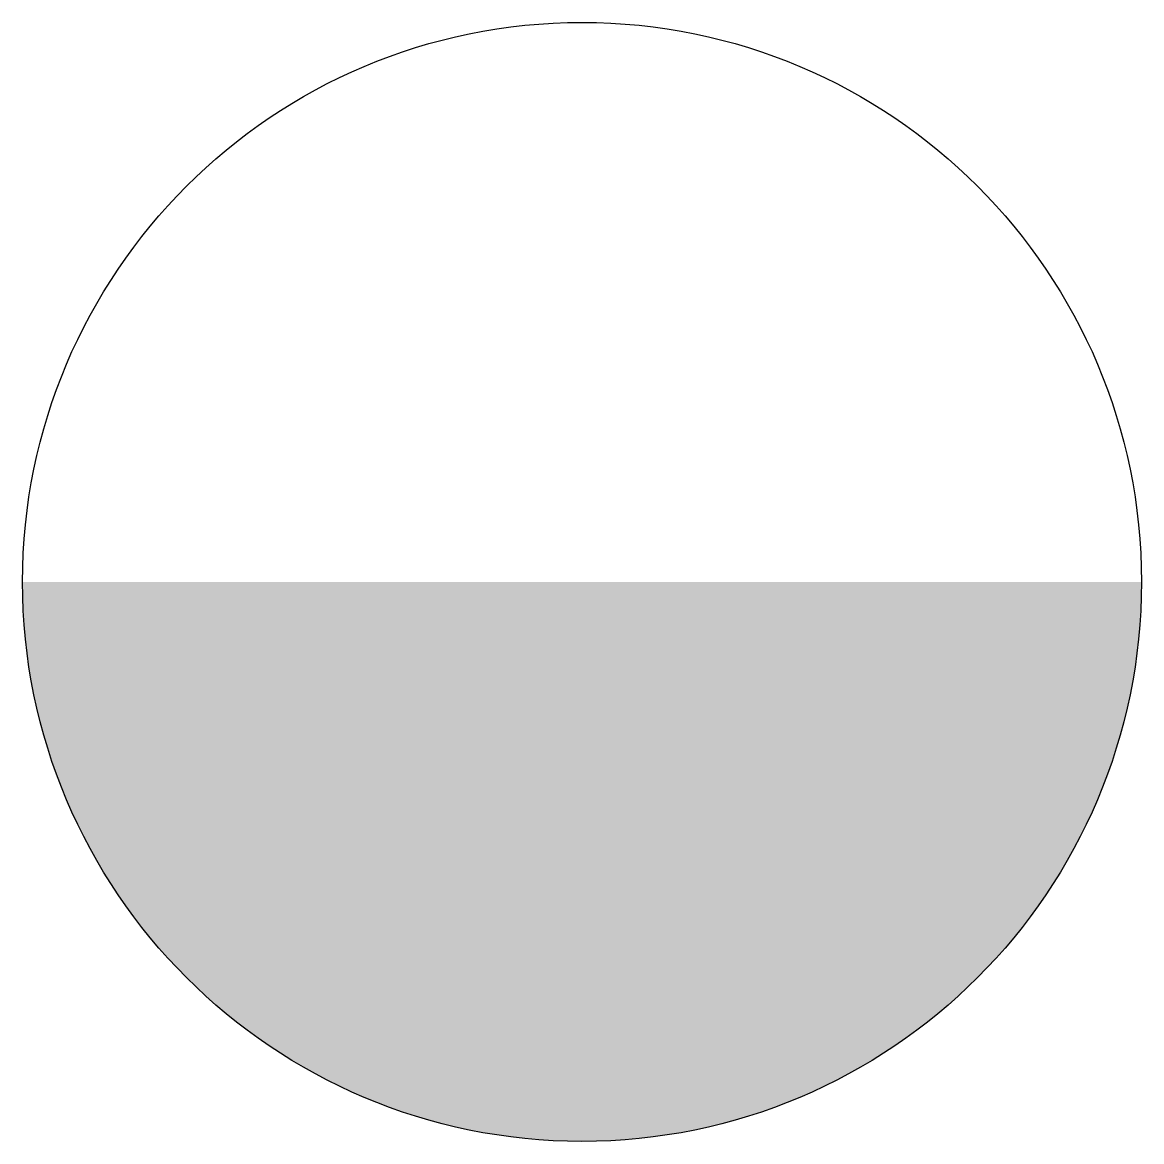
# Model space of a CAD drawing. Extents: x -0.094 to 0.094, y -0.094 to 0.094.
import ezdxf

# ---------------------------------------------------------------- set-up
doc = ezdxf.new("R2010")
doc.units = 0
doc.header["$LTSCALE"] = 24
doc.header["$MEASUREMENT"] = 0
doc.layers.get('0').update_dxf_attribs({"linetype": 'CONTINUOUS'})

msp = doc.modelspace()

# ---------------------------------------------------------------- hatches: boundary and pattern name
at = {"linetype": 'Continuous'}
h = msp.add_hatch(color=256, dxfattribs=at)
edge = h.paths.add_edge_path()
edge.add_arc((0, 0), 0.09375, 180, 360)
edge.add_line((0.09375, 0), (-0.09375, 0))

# ---------------------------------------------------------------- linework, layer by layer
msp.add_circle((0, 0), 0.09375)

doc.saveas('drawing.dxf')
